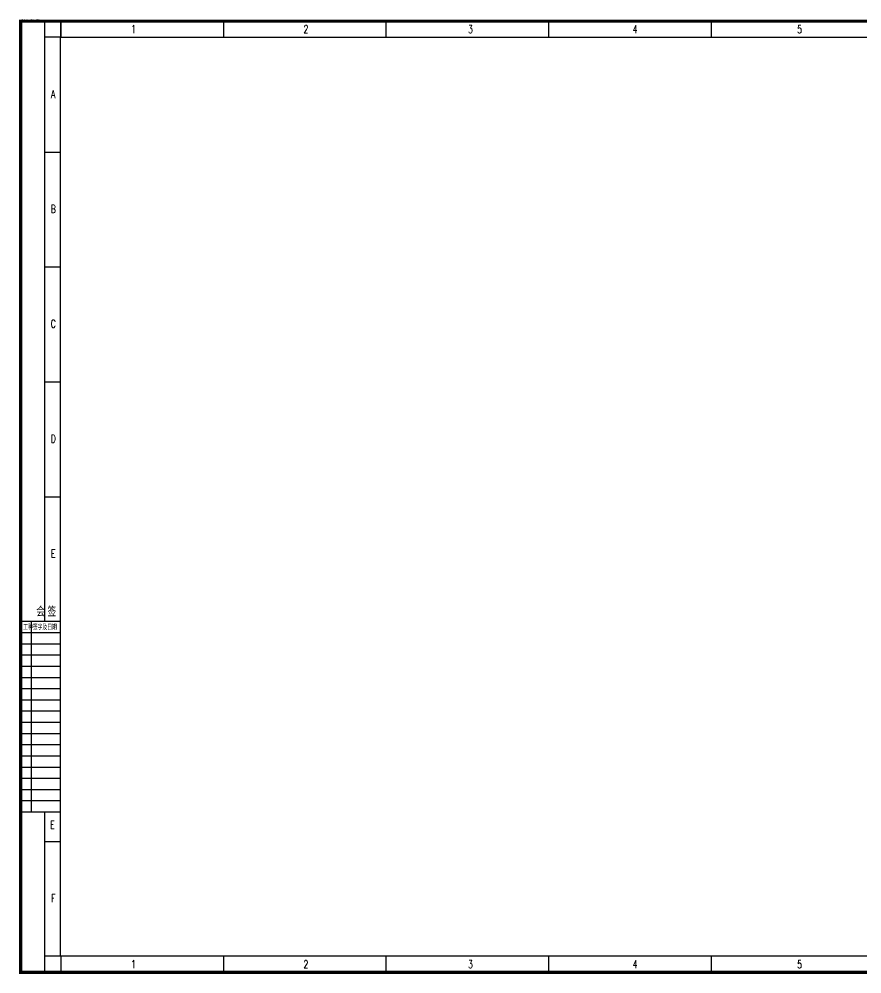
# Model space of a CAD drawing. Extents: x -110916 to 14423, y -159679 to 774005.
# Drawn here: x -110916 to -58266, y 512006 to 571637 of the extents above; entities that cross this region are included whole.
import ezdxf
from ezdxf.enums import TextEntityAlignment as Align

# ---------------------------------------------------------------- set-up
doc = ezdxf.new("R2010")
doc.units = 0
doc.linetypes.add('CONTINOUS', pattern=[0])
doc.layers.get('0').update_dxf_attribs({"linetype": 'CONTINUOUS'})
doc.layers.add('_TSZ_PLOT_MARK', color=1, linetype='CONTINUOUS', plot=False)
doc.layers.add('图框', color=4, linetype='CONTINOUS')
doc.styles.add('_TSZ_PLOT_MARK', font='tssdeng.shx', dxfattribs={"width": 0.7, "bigfont": 'tssdchn.shx'})
doc.styles.add('bine', font='binee.shx', dxfattribs={"width": 0.7, "bigfont": 'binec.shx'})
doc.styles.add('HZ', font='TXT.shx', dxfattribs={"width": 0.7, "bigfont": 'hz.shx'})

# ---------------------------------------------------------------- blocks, each defined once
blk = doc.blocks.new('*U53')
at = {"layer": '图框'}
blk.add_line((0, 500), (0, -500), dxfattribs=at)
blk = doc.blocks.new('*U54')
at = {"color": 0, "linetype": 'ByBlock', "lineweight": -2, "transparency": 16777216}
for p in [(0, 0), (10160, 0), (20320, 0), (30480, 0), (40640, 0), (50800, 0), (60960, 0), (71120, 0), (81280, 0), (91440, 0)]:
    blk.add_blockref('*U53', p, dxfattribs=at)
blk = doc.blocks.new('*U55')
at = {"layer": '图框'}
blk.add_line((0, 500), (0, -500), dxfattribs=at)
blk = doc.blocks.new('*U56')
at = {"color": 0, "linetype": 'ByBlock', "lineweight": -2, "transparency": 16777216}
for p in [(0, 0), (10160, 0), (20320, 0), (30480, 0), (40640, 0), (50800, 0), (60960, 0), (71120, 0), (81280, 0), (91440, 0)]:
    blk.add_blockref('*U55', p, dxfattribs=at)
blk = doc.blocks.new('会签')
at = {"color": 0}
for p, q in [((3629.69, -1305.73), (3604.69, -1305.73)), ((3611.37, -1424.73), (3611.37, -1305.73)), ((3629.69, -1312.73), (3604.69, -1312.73)), ((3629.69, -1319.73), (3604.69, -1319.73)), ((3629.69, -1326.73), (3604.69, -1326.73)), ((3629.69, -1333.73), (3604.69, -1333.73)), ((3629.69, -1340.73), (3604.69, -1340.73)), ((3629.69, -1347.73), (3604.69, -1347.73)), ((3629.69, -1354.73), (3604.69, -1354.73)), ((3629.69, -1361.73), (3604.69, -1361.73)), ((3629.69, -1368.73), (3604.69, -1368.73)), ((3629.69, -1375.73), (3604.69, -1375.73)), ((3629.69, -1382.73), (3604.69, -1382.73)), ((3629.69, -1389.73), (3604.69, -1389.73)), ((3629.69, -1396.73), (3604.69, -1396.73)), ((3629.69, -1403.73), (3604.69, -1403.73)), ((3629.69, -1410.73), (3604.69, -1410.73)), ((3629.69, -1417.73), (3604.69, -1417.73)), ((3629.69, -1424.73), (3604.69, -1424.73))]:
    blk.add_line(p, q, dxfattribs=at)
at = {"color": 0, "style": 'bine', "width": 0.7}
for s, height, p in [('会 签  ', 6, (3622.23, -1302.52)), ('工种签字及日期', 3.3, (3616.78, -1310.89))]:
    blk.add_text(s, height=height, dxfattribs=at).set_placement(p, align=Align.CENTER)

msp = doc.modelspace()

# ---------------------------------------------------------------- linework, layer by layer
at = {"layer": '_TSZ_PLOT_MARK', "const_width": 200}
msp.add_lwpolyline([(-110816, 512106), (-5716, 512106), (-5716, 571506), (-110816, 571506)], close=True, dxfattribs=at)
at = {"layer": '_TSZ_PLOT_MARK'}
msp.add_lwpolyline([(-110816, 512106), (-5716, 512106), (-5716, 571506), (-110816, 571506)], close=True, dxfattribs=at)
msp.add_lwpolyline([(-110816, 512106), (-5716, 512106), (-5716, 571506), (-110816, 571506)], close=True, dxfattribs=at)
msp.add_lwpolyline([(-110816, 512106), (-5716, 512106), (-5716, 571506), (-110816, 571506)], close=True, dxfattribs=at)
at = {"layer": '图框'}
for p, q in [((-110816, 571506), (-5716, 571506)), ((-110816, 512106), (-110816, 571506)), ((-109316, 534006), (-109316, 571506)), ((-108316, 570506), (-108316, 571506)), ((-108316, 570506), (-109316, 570506)), ((-109316, 563331), (-108316, 563331)), ((-109316, 556156), (-108316, 556156)), ((-109316, 548981), (-108316, 548981)), ((-109316, 541806), (-108316, 541806)), ((-109316, 512106), (-109316, 522109)), ((-109316, 520281), (-108316, 520281)), ((-108316, 513106), (-109316, 513106)), ((-5716, 512106), (-110816, 512106))]:
    msp.add_line(p, q, dxfattribs=at)
at = {"layer": '图框', "color": 1}
for p, q in [((-108324, 513107), (-108324, 570507)), ((-108316, 570506), (-6716, 570506)), ((-6716, 513106), (-108316, 513106))]:
    msp.add_line(p, q, dxfattribs=at)

# ---------------------------------------------------------------- block references
at = {"linetype": 'Continuous'}
for name, p in [('*U56', (-108316, 571006)), ('*U54', (-108316, 512606))]:
    msp.add_blockref(name, p, dxfattribs=at)
at = {"color": 0, "xscale": 100, "yscale": 100, "zscale": 100}
msp.add_blockref('会签', (-471286, 664580), dxfattribs=at)

# ---------------------------------------------------------------- texts
at = {"layer": '_TSZ_PLOT_MARK', "style": '_TSZ_PLOT_MARK'}
msp.add_text('A1+1/4_1:100-1818', height=100, dxfattribs=at).set_placement((-110816, 571506), align=Align.BOTTOM_LEFT)
msp.add_text('A1+1/4_1:100-1818', height=100, dxfattribs=at).set_placement((-110816, 571506), align=Align.BOTTOM_LEFT)
msp.add_text('A1+1/4_1:100-1818', height=100, dxfattribs=at).set_placement((-110816, 571506), align=Align.BOTTOM_LEFT)
msp.add_text('A1+1/4_1:100-1818', height=100, dxfattribs=at).set_placement((-110816, 571506), align=Align.BOTTOM_LEFT)
at = {"layer": '图框', "style": 'HZ', "width": 0.7}
for s, p in [('1', (-103769, 570763)), ('2', (-92998, 570756)), ('3', (-82718, 570756)), ('4', (-72437, 570756)), ('5', (-62157, 570756)), ('A', (-108783, 566707)), ('B', (-108783, 559532)), ('C', (-108783, 552357)), ('D', (-108783, 545182)), ('E', (-108783, 538007)), ('E', (-108828, 521075)), ('F', (-108783, 516482)), ('1', (-103769, 512363)), ('2', (-92998, 512356)), ('3', (-82718, 512356)), ('4', (-72437, 512356)), ('5', (-62157, 512356))]:
    msp.add_text(s, height=500, dxfattribs=at).set_placement(p, align=Align.CENTER)

doc.saveas('drawing.dxf')
